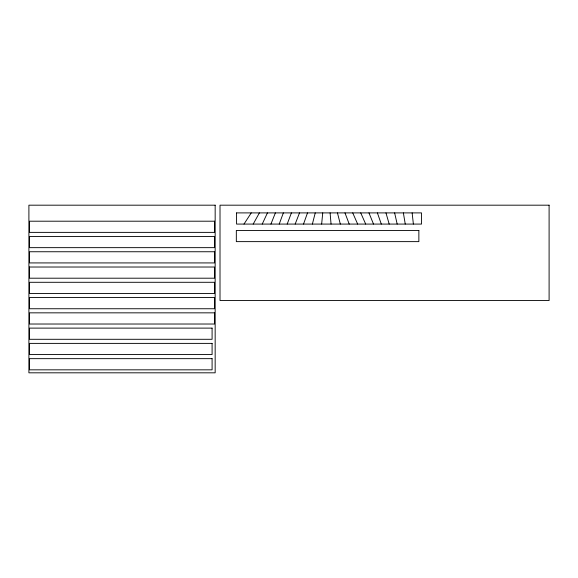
<?xml version="1.0" encoding="UTF-8"?>
<svg xmlns="http://www.w3.org/2000/svg" width="578" height="578" viewBox="0 0 578 578"><rect width="100%" height="100%" fill="white"/><g stroke="black" fill="none" stroke-linecap="round" stroke-linejoin="round"><path stroke-width="0.87" d="M321.65 224.076L322.734 212.899M312.38 224.076L315.241 212.899M303.522 224.076L307.503 212.899M279.225 224.076L283.35 212.899M287.194 224.076L291.406 212.899M295.17 224.076L299.512 212.899M270.93 224.076L275.381 212.899M262.231 224.076L267.433 212.899M253.2 224.076L259.392 212.899M243.995 224.076L251.249 212.899M360.737 212.899L365.686 224.076M352.732 212.899L357.652 224.076M368.966 212.899L373.504 224.076M344.979 212.899L349.213 224.076M377.391 212.899L381.299 224.076M385.967 212.899L389.182 224.076M337.458 212.899L340.312 224.076M394.637 212.899L397.173 224.076M403.372 212.899L405.25 224.076M412.136 212.899L413.378 224.076M330.096 212.899L331.05 224.076M29.55 297.562L29.55 308.746L214.51 308.746L214.51 297.569L29.55 297.562M29.55 267.022L29.55 278.199L214.51 278.199L214.51 267.022L29.55 267.022M29.55 236.474L29.55 247.651L214.51 247.651L214.51 236.474L29.55 236.474M236.575 212.899L236.575 224.076L421.535 224.076L421.535 212.899L236.575 212.899M215.161 205.183L28.9 205.183L28.9 372.817L215.161 372.817L215.161 205.183M549.1 205.183L220.016 205.183L220.016 300.531L549.1 300.531L549.1 205.183M214.51 221.201L29.55 221.201L29.55 232.378L214.51 232.378L214.51 221.201M418.862 230.449L236.33 230.449L236.33 241.626L418.862 241.626L418.862 230.449M214.51 251.748L29.55 251.748L29.55 262.925L214.51 262.925L214.51 251.748M214.51 282.295L29.55 282.295L29.55 293.472L214.51 293.472L214.51 282.295M214.51 312.843L29.55 312.843L29.55 324.02L214.51 324.02L214.51 312.843M212.09 328.116L29.55 328.116L29.55 339.293L212.09 339.293L212.09 328.116M212.09 343.39L29.55 343.39L29.55 354.567L212.09 354.567L212.09 343.39M212.09 358.656L29.55 358.656L29.55 369.833L212.09 369.833L212.09 358.656"/></g></svg>
